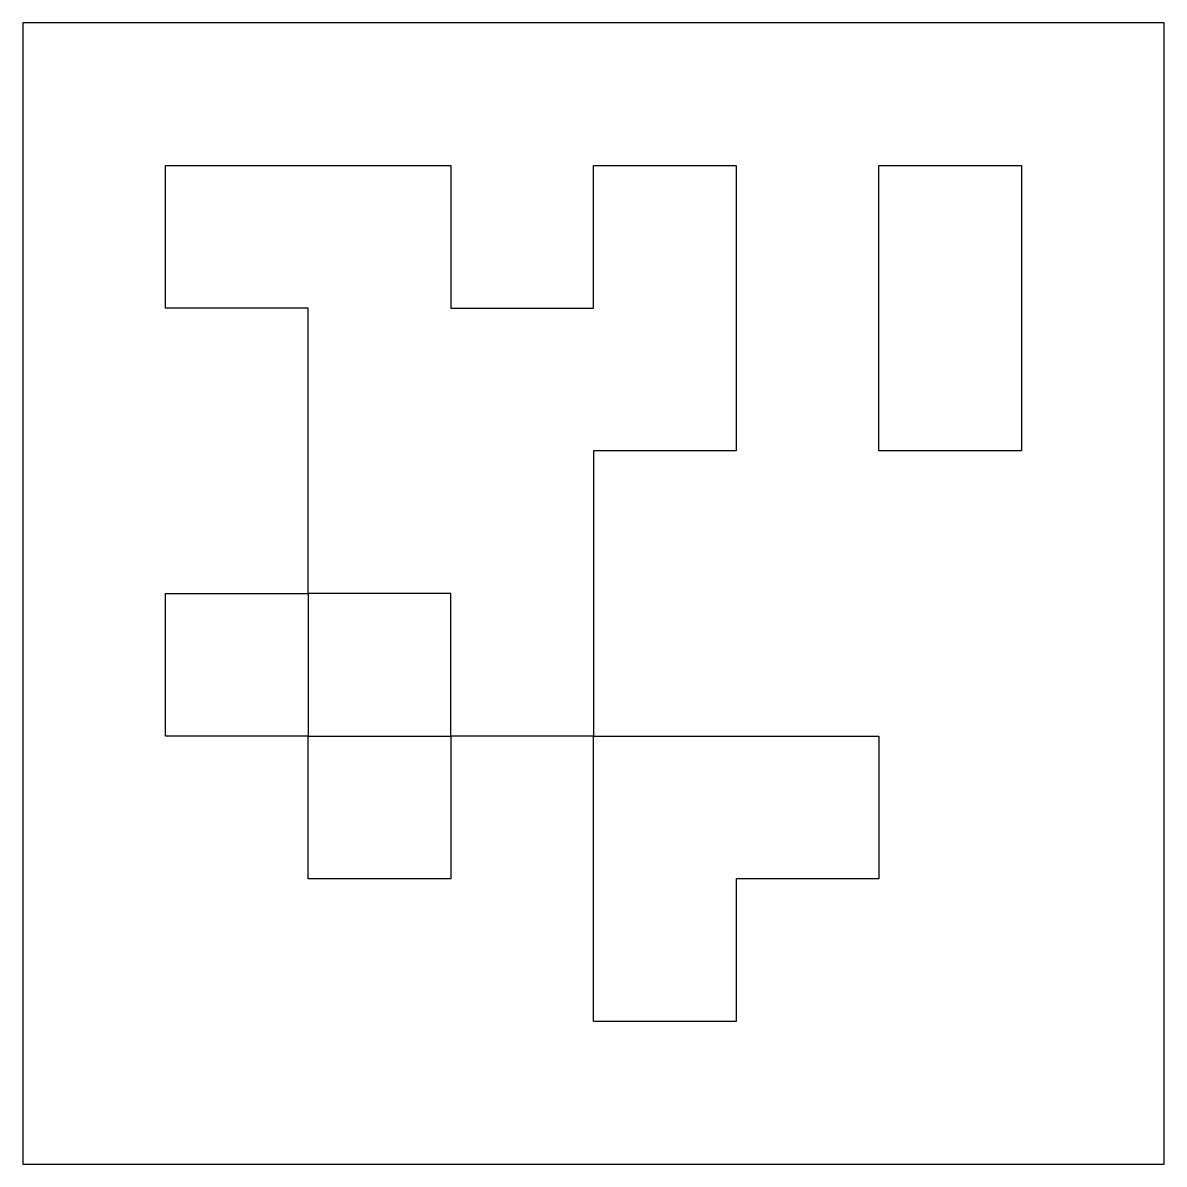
# Model space of a CAD drawing. Header units: millimetres. Extents: x 0 to 20, y 0 to 20.
import ezdxf

# ---------------------------------------------------------------- set-up
doc = ezdxf.new("R2010")
doc.units = ezdxf.units.MM
doc.layers.add('OUTER_20MM', color=1, linetype='CONTINUOUS')
doc.layers.add('WHITE_CLOSED', color=7, linetype='CONTINUOUS')

msp = doc.modelspace()

# ---------------------------------------------------------------- linework, layer by layer
at = {"layer": 'OUTER_20MM'}
msp.add_lwpolyline([(0, 0), (20, 0), (20, 20), (0, 20)], close=True, dxfattribs=at)
at = {"layer": 'WHITE_CLOSED'}
for points in [[(2.5, 17.5), (5, 17.5), (7.5, 17.5), (7.5, 15), (10, 15), (10, 17.5), (12.5, 17.5), (12.5, 15), (12.5, 12.5), (10, 12.5), (10, 10), (10, 7.5), (7.5, 7.5), (7.5, 10), (5, 10), (5, 12.5), (5, 15), (2.5, 15)], [(15, 17.5), (17.5, 17.5), (17.5, 15), (17.5, 12.5), (15, 12.5), (15, 15)], [(2.5, 10), (5, 10), (5, 7.5), (2.5, 7.5)], [(5, 7.5), (7.5, 7.5), (7.5, 5), (5, 5)], [(10, 7.5), (12.5, 7.5), (15, 7.5), (15, 5), (12.5, 5), (12.5, 2.5), (10, 2.5), (10, 5)]]:
    msp.add_lwpolyline(points, close=True, dxfattribs=at)

doc.saveas('drawing.dxf')
